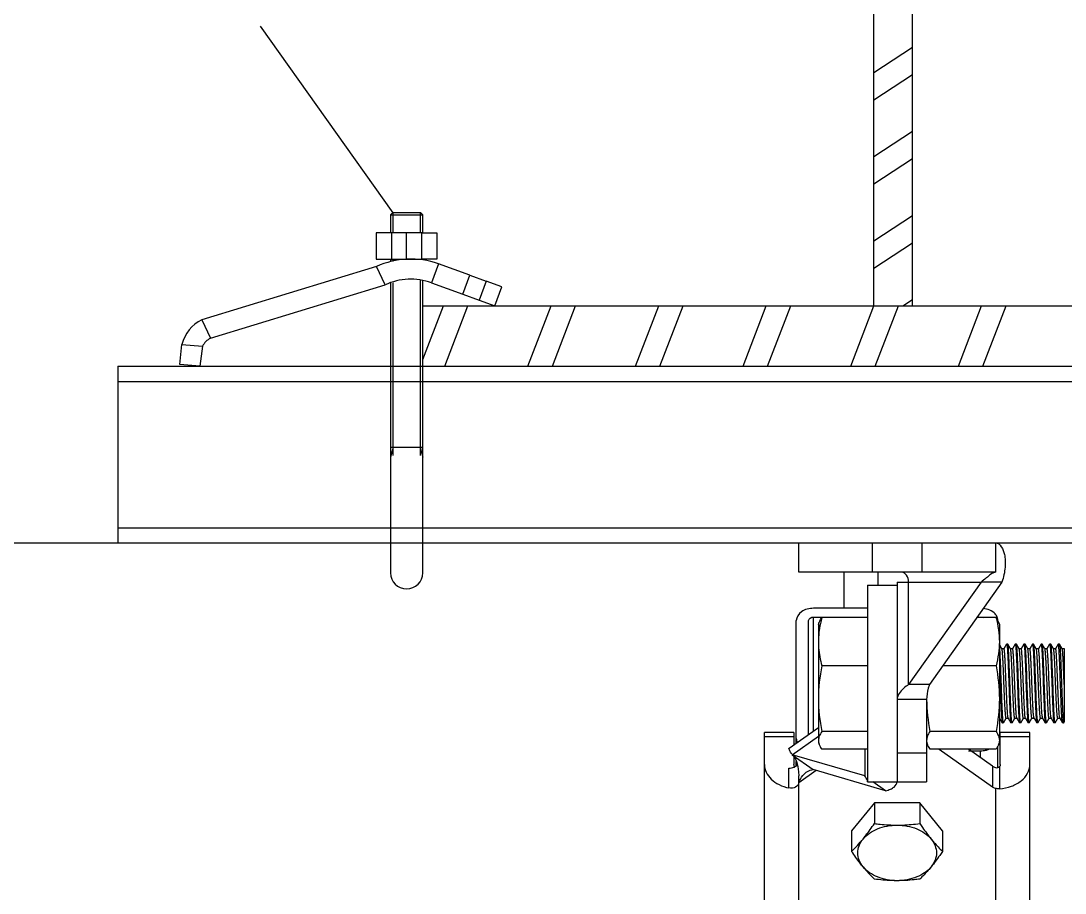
# Model space of a CAD drawing. Extents: x 1382187 to 1725648, y 860327 to 1571294.
# Drawn here: x 1529840 to 1532308, y 1215432 to 1217494 of the extents above; entities that cross this region are included whole.
import ezdxf

# ---------------------------------------------------------------- set-up
doc = ezdxf.new("R2010")
doc.units = 0
doc.header["$LTSCALE"] = 1000
doc.header["$MEASUREMENT"] = 0
doc.layers.add('bz', color=2, linetype='Continuous')
doc.layers.add('walraven', color=7, linetype='Continuous')
doc.styles.get("Standard").update_dxf_attribs({"font": 'gbenor.shx', "bigfont": 'gbcbig.shx'})
doc.dimstyles.get("Standard").update_dxf_attribs({"dimtxt": 0.18, "dimasz": 0.18, "dimexe": 0.18, "dimexo": 0.0625, "dimgap": 0.09, "dimtad": 0, "dimtih": 1, "dimtoh": 1, "dimdec": 4, "dimzin": 0, "dimdsep": 46, "dimtxsty": 'Standard', "dimcen": 0.09, "dimadec": 0, "dimazin": 0, "dimtfac": 1, "dimtdec": 4, "dimtofl": 0, "dimtmove": 0, "dimatfit": 3, "dimfxl": 0, "dimtolj": 1, "dimtzin": 0, "dimarcsym": 0})

msp = doc.modelspace()

# ---------------------------------------------------------------- linework, layer by layer
for p, q in [((1531856, 1216819.7), (1531856, 1219275.6)), ((1531947.2, 1216819.7), (1531947.2, 1219275.6)), ((1531856, 1217371.7), (1531947.2, 1217431.9)), ((1531856, 1217307.1), (1531947.2, 1217367.3)), ((1531856, 1217172.7), (1531947.2, 1217232.9)), ((1531856, 1217108.1), (1531947.2, 1217168.3)), ((1531856, 1216973.7), (1531947.2, 1217033.8)), ((1531856, 1216909.1), (1531947.2, 1216969.2)), ((1531924.2, 1216819.7), (1531947.2, 1216834.8)), ((1530790.1, 1216819.7), (1533013.2, 1216819.7)), ((1530790.1, 1216692.9), (1530838.8, 1216819.7)), ((1530841.9, 1216677.1), (1530896.7, 1216819.7)), ((1531038.3, 1216677.1), (1531093.1, 1216819.7)), ((1531096.2, 1216677.1), (1531151, 1216819.7)), ((1531292.6, 1216677.1), (1531347.4, 1216819.7)), ((1531350.5, 1216677.1), (1531405.3, 1216819.7)), ((1531546.9, 1216677.1), (1531601.7, 1216819.7)), ((1531604.8, 1216677.1), (1531659.6, 1216819.7)), ((1531801.2, 1216677.1), (1531856, 1216819.7)), ((1531859.1, 1216677.1), (1531913.9, 1216819.7)), ((1532055.5, 1216677.1), (1532110.3, 1216819.7)), ((1532113.4, 1216677.1), (1532168.2, 1216819.7))]:
    msp.add_line(p, q)
at = {"linetype": 'Continuous'}
for p, q in [((1530069.8, 1216677.1), (1533751.7, 1216677.1)), ((1530069.8, 1216641.5), (1533751.7, 1216641.5)), ((1530069.8, 1216295.4), (1533751.7, 1216295.4)), ((1530069.8, 1216259.7), (1533751.7, 1216259.7)), ((1531678.5, 1216190), (1531678.5, 1216259.7)), ((1531678.5, 1216259.7), (1532143.1, 1216259.7)), ((1531852.7, 1216190), (1531852.7, 1216259.7)), ((1531968.9, 1216259.7), (1531968.9, 1216190)), ((1532143.1, 1216259.7), (1532143.1, 1216190)), ((1532143.1, 1216190), (1531678.5, 1216190)), ((1531784.6, 1216190), (1531784.6, 1216104.9)), ((1531865.1, 1216190), (1531865.1, 1216159.6)), ((1531910.8, 1216166.8), (1531910.8, 1215695)), ((1531910.8, 1216166.8), (1532109.1, 1216166.8)), ((1532109.1, 1216166.8), (1531938, 1215924.8)), ((1531938, 1215924.8), (1531938, 1216166.8)), ((1532158.4, 1216166.8), (1531987.3, 1215924.8)), ((1532158.4, 1216166.8), (1532109.1, 1216166.8)), ((1531841.1, 1216159.6), (1531841.1, 1215695)), ((1531841.1, 1216159.6), (1531910.8, 1216159.6)), ((1531841.1, 1216104.9), (1531713.3, 1216104.9)), ((1531672.6, 1215786.3), (1531672.6, 1216076.1)), ((1531701.7, 1215806.8), (1531701.7, 1216076.1)), ((1531713.3, 1215815), (1531713.3, 1216084.3)), ((1531713.3, 1216084.3), (1531841.1, 1216084.3)), ((1531724.9, 1216066.7), (1531726.8, 1216071.8)), ((1531724.9, 1216066.7), (1531724.9, 1215787.9)), ((1531841.1, 1216082.8), (1531732.8, 1216082.8)), ((1532144.5, 1216082.8), (1532099, 1216082.8)), ((1532100.1, 1216084.3), (1532108.2, 1216084.3)), ((1532108.2, 1216082.8), (1532108.2, 1216084.3)), ((1532150.5, 1216071.8), (1532152.4, 1216066.7)), ((1532152.4, 1216066.7), (1532152.4, 1215787.9)), ((1532158.4, 1216009.2), (1532152.4, 1216019.6)), ((1532169.5, 1216020.1), (1532163.2, 1216009.2)), ((1532169.5, 1216020.1), (1532169.7, 1216020.2)), ((1532172.2, 1216020.2), (1532169.7, 1216020.2)), ((1532172.4, 1216020.1), (1532172.2, 1216020.2)), ((1532178.7, 1216009.2), (1532172.4, 1216020.1)), ((1532189.8, 1216020.1), (1532183.6, 1216009.2)), ((1532189.8, 1216020.1), (1532190, 1216020.2)), ((1532192.6, 1216020.2), (1532190, 1216020.2)), ((1532192.8, 1216020.1), (1532192.6, 1216020.2)), ((1532199, 1216009.2), (1532192.8, 1216020.1)), ((1532210.2, 1216020.1), (1532203.9, 1216009.2)), ((1532210.2, 1216020.1), (1532210.4, 1216020.2)), ((1532212.9, 1216020.2), (1532210.4, 1216020.2)), ((1532213.1, 1216020.1), (1532212.9, 1216020.2)), ((1532219.3, 1216009.2), (1532213.1, 1216020.1)), ((1532230.5, 1216020.1), (1532224.2, 1216009.2)), ((1532230.5, 1216020.1), (1532230.7, 1216020.2)), ((1532233.2, 1216020.2), (1532230.7, 1216020.2)), ((1532233.4, 1216020.1), (1532233.2, 1216020.2)), ((1532239.7, 1216009.2), (1532233.4, 1216020.1)), ((1532250.8, 1216020.1), (1532244.6, 1216009.2)), ((1532250.8, 1216020.1), (1532251, 1216020.2)), ((1532253.5, 1216020.2), (1532251, 1216020.2)), ((1532253.7, 1216020.1), (1532253.5, 1216020.2)), ((1532260, 1216009.2), (1532253.7, 1216020.1)), ((1532271.1, 1216020.1), (1532264.9, 1216009.2)), ((1532271.1, 1216020.1), (1532271.3, 1216020.2)), ((1532273.9, 1216020.2), (1532271.3, 1216020.2)), ((1532274.1, 1216020.1), (1532273.9, 1216020.2)), ((1532280.3, 1216009.2), (1532274.1, 1216020.1)), ((1532291.5, 1216020.1), (1532285.2, 1216009.2)), ((1532291.7, 1216020.2), (1532291.5, 1216020.1)), ((1532294.2, 1216020.2), (1532291.7, 1216020.2)), ((1532294.2, 1216020.2), (1532294.4, 1216020.1)), ((1532300.6, 1216009.2), (1532294.4, 1216020.1)), ((1532294.4, 1216020.1), (1532294.5, 1216019.9)), ((1532158.5, 1216009), (1532158.4, 1216009.2)), ((1532163.3, 1216009.2), (1532158.4, 1216009.2)), ((1532158.6, 1216008.6), (1532158.5, 1216009)), ((1532178.8, 1216009), (1532178.7, 1216009.2)), ((1532183.7, 1216009.2), (1532178.7, 1216009.2)), ((1532199.1, 1216009), (1532199, 1216009.2)), ((1532204, 1216009.2), (1532199, 1216009.2)), ((1532219.4, 1216009), (1532219.3, 1216009.2)), ((1532224.3, 1216009.2), (1532219.3, 1216009.2)), ((1532219.5, 1216008.8), (1532219.4, 1216009)), ((1532239.8, 1216009), (1532239.7, 1216009.2)), ((1532244.6, 1216009.2), (1532239.7, 1216009.2)), ((1532260.1, 1216009), (1532260, 1216009.2)), ((1532265, 1216009.2), (1532260, 1216009.2)), ((1532280.4, 1216009), (1532280.3, 1216009.2)), ((1532285.3, 1216009.2), (1532280.3, 1216009.2)), ((1532300.8, 1216009), (1532300.6, 1216009.2)), ((1532305.6, 1216009.2), (1532300.6, 1216009.2)), ((1532305.7, 1216009.6), (1532305.5, 1216009.3)), ((1532305.7, 1216009.2), (1532305.6, 1216009.2)), ((1532305.7, 1216009.5), (1532305.7, 1215836.6)), ((1531841.1, 1215969), (1531732.8, 1215969)), ((1532144.5, 1215969), (1532018.5, 1215969)), ((1531987.3, 1215924.8), (1531938, 1215924.8)), ((1531980.5, 1215889.2), (1531910.8, 1215889.2)), ((1531980.5, 1215889.2), (1531980.5, 1215695)), ((1532152.4, 1215845.4), (1532153, 1215845.4)), ((1532152.9, 1215845.6), (1532153, 1215845.4)), ((1532153, 1215845.4), (1532159.3, 1215834.5)), ((1532162.3, 1215834.5), (1532168.5, 1215845.4)), ((1532168.4, 1215845.4), (1532173.4, 1215845.4)), ((1532173.3, 1215845.6), (1532173.2, 1215845.8)), ((1532173.3, 1215845.6), (1532173.4, 1215845.4)), ((1532173.4, 1215845.4), (1532179.7, 1215834.5)), ((1532182.6, 1215834.5), (1532188.8, 1215845.4)), ((1532188.7, 1215845.4), (1532193.7, 1215845.4)), ((1532193.6, 1215845.6), (1532193.7, 1215845.4)), ((1532193.7, 1215845.4), (1532200, 1215834.5)), ((1532202.9, 1215834.5), (1532209.1, 1215845.4)), ((1532209.1, 1215845.4), (1532214, 1215845.4)), ((1532213.9, 1215845.6), (1532214, 1215845.4)), ((1532214, 1215845.4), (1532220.3, 1215834.5)), ((1532223.2, 1215834.5), (1532229.5, 1215845.4)), ((1532229.4, 1215845.4), (1532234.4, 1215845.4)), ((1532234.3, 1215845.6), (1532234.4, 1215845.4)), ((1532234.4, 1215845.4), (1532240.6, 1215834.5)), ((1532243.6, 1215834.5), (1532249.8, 1215845.4)), ((1532249.7, 1215845.4), (1532254.7, 1215845.4)), ((1532254.6, 1215845.6), (1532254.7, 1215845.4)), ((1532254.7, 1215845.4), (1532261, 1215834.5)), ((1532263.9, 1215834.5), (1532270.1, 1215845.4)), ((1532270, 1215845.4), (1532275, 1215845.4)), ((1532274.9, 1215845.6), (1532274.3, 1215848.1)), ((1532274.9, 1215845.6), (1532275, 1215845.4)), ((1532275, 1215845.4), (1532281.3, 1215834.5)), ((1532284.2, 1215834.5), (1532290.5, 1215845.4)), ((1532290.4, 1215845.4), (1532295.3, 1215845.4)), ((1532295.2, 1215845.6), (1532295.3, 1215845.4)), ((1532295.3, 1215845.4), (1532301.6, 1215834.5)), ((1531655.5, 1215774.1), (1531724.9, 1215823.3)), ((1532159.3, 1215834.5), (1532159.5, 1215834.4)), ((1532162.1, 1215834.4), (1532159.5, 1215834.4)), ((1532162.3, 1215834.5), (1532162.1, 1215834.4)), ((1532179.7, 1215834.5), (1532179.9, 1215834.4)), ((1532182.4, 1215834.4), (1532179.9, 1215834.4)), ((1532182.6, 1215834.5), (1532182.4, 1215834.4)), ((1532200, 1215834.5), (1532200.2, 1215834.4)), ((1532202.7, 1215834.4), (1532200.2, 1215834.4)), ((1532202.9, 1215834.5), (1532202.7, 1215834.4)), ((1532220.3, 1215834.5), (1532220.5, 1215834.4)), ((1532223, 1215834.4), (1532220.5, 1215834.4)), ((1532223.2, 1215834.5), (1532223, 1215834.4)), ((1532240.6, 1215834.5), (1532240.8, 1215834.4)), ((1532243.4, 1215834.4), (1532240.8, 1215834.4)), ((1532243.6, 1215834.5), (1532243.4, 1215834.4)), ((1532261, 1215834.5), (1532261.2, 1215834.4)), ((1532263.7, 1215834.4), (1532261.2, 1215834.4)), ((1532263.9, 1215834.5), (1532263.7, 1215834.4)), ((1532281.3, 1215834.5), (1532281.5, 1215834.4)), ((1532284, 1215834.4), (1532281.5, 1215834.4)), ((1532284.2, 1215834.5), (1532284, 1215834.4)), ((1532304.4, 1215834.4), (1532301.8, 1215834.4)), ((1532304.4, 1215834.4), (1532304.6, 1215834.5)), ((1532304.6, 1215834.5), (1532305.7, 1215836.6)), ((1531597.1, 1215242.4), (1531597.1, 1215811.2)), ((1531666.8, 1215811.2), (1531597.1, 1215811.2)), ((1531666.8, 1215801), (1531597.1, 1215801)), ((1531663.2, 1215758.7), (1531724.9, 1215802.4)), ((1531666.8, 1215811.2), (1531666.8, 1215782.2)), ((1531841.1, 1215813.5), (1531732.8, 1215813.5)), ((1532144.5, 1215813.5), (1531988.3, 1215813.5)), ((1532154.7, 1215735.3), (1532154.7, 1215811.2)), ((1532224.4, 1215811.2), (1532154.7, 1215811.2)), ((1532224.4, 1215801), (1532154.7, 1215801)), ((1532224.4, 1215242.4), (1532224.4, 1215811.2)), ((1531724.9, 1215787.9), (1531726.8, 1215782.8)), ((1531841.1, 1215771.8), (1531732.8, 1215771.8)), ((1531834.3, 1215771.8), (1531834.3, 1215708.6)), ((1531980.5, 1215787.9), (1531982.3, 1215782.8)), ((1532144.5, 1215771.8), (1531988.3, 1215771.8)), ((1532010, 1215771.8), (1532136.3, 1215682.6)), ((1532136.3, 1215731.9), (1532079.7, 1215771.8)), ((1532148.9, 1215728.5), (1532148.9, 1215779.1)), ((1532150.5, 1215782.8), (1532152.4, 1215787.9)), ((1531663.2, 1215758.7), (1531712.5, 1215723.9)), ((1531834.3, 1215708.6), (1531663.2, 1215758.7)), ((1531666.8, 1215756.1), (1531666.8, 1215735.3)), ((1531910.8, 1215763), (1531980.5, 1215763)), ((1532079.2, 1215768.1), (1532108.2, 1215768.1)), ((1532108.2, 1215751.7), (1532108.2, 1215768.1)), ((1531655.3, 1215680.1), (1531655.3, 1215727)), ((1531672.6, 1215732.7), (1531672.6, 1215742.9)), ((1531672.7, 1215742.8), (1531675.9, 1215731.2)), ((1531678.4, 1215693), (1531719.3, 1215721.9)), ((1531883.6, 1215673.7), (1531712.5, 1215723.9)), ((1532136.3, 1215731.9), (1532136.3, 1215682.6)), ((1532152.7, 1215730.7), (1532152.7, 1215678.2)), ((1531678.4, 1215184.9), (1531678.4, 1215708.7)), ((1531841.1, 1215695), (1531980.5, 1215695)), ((1531883.6, 1215673.7), (1531853.5, 1215695)), ((1532143.1, 1215679.2), (1532143.1, 1215184.9)), ((1531857.1, 1215644.9), (1531803.4, 1215579.2)), ((1531857.1, 1215644.9), (1531857.1, 1215596)), ((1531964.4, 1215644.9), (1531857.1, 1215644.9)), ((1531964.4, 1215644.9), (1531964.4, 1215596)), ((1532018.1, 1215579.2), (1531964.4, 1215644.9)), ((1531803.4, 1215579.2), (1531803.4, 1215530.3)), ((1532018.1, 1215579.2), (1532018.1, 1215530.3))]:
    msp.add_line(p, q, dxfattribs=at)
at = {"color": 7}
for p, q in [((1530069.8, 1216677.1), (1530069.8, 1216259.7)), ((1530790.1, 1216677.1), (1533013.2, 1216677.1))]:
    msp.add_line(p, q, dxfattribs=at)
at = {"linetype": 'Continuous'}
for points in [[(1531667.4, 1215755.7), (1531669.2, 1215752), (1531672.7, 1215742.8)], [(1531675.9, 1215731.2), (1531678, 1215718.2), (1531678.4, 1215708.7)]]:
    msp.add_lwpolyline(points, dxfattribs=at)
for centre, radius, start, end in [((1532126.7, 1216075.7), 22.2, 17.8947, 22.1691), ((1531750, 1215823.6), 108.4, 215.5714, 216.7651), ((1531657.2, 1215752.9), 25.6, 292.244, 297.8329), ((1531657.9, 1215751.6), 24, 297.8753, 299.7704), ((1531570.8, 1215771.3), 334.9, 313.9914, 320.7735), ((1532089.7, 1215705.6), 334.9, 219.2265, 226.0086)]:
    msp.add_arc(centre, radius, start, end, dxfattribs=at)
for points, knots in [([(1532143.1, 1216259.7), (1532154.6, 1216259.7), (1532164.4, 1216238.4), (1532166.5, 1216218), (1532166.2, 1216195.4), (1532162.3, 1216178.3), (1532158.4, 1216166.8)], [0, 0, 0, 0, 0.34128, 0.481725, 0.640517, 1, 1, 1, 1]), ([(1531938, 1216166.8), (1531938, 1216172.5), (1531935.8, 1216183.1), (1531926, 1216190), (1531921.6, 1216190)], [0, 0, 0, 0, 0.55976, 1, 1, 1, 1]), ([(1532143.1, 1216190), (1532140.1, 1216190), (1532132.9, 1216186.5), (1532127.5, 1216181.6), (1532124, 1216178.7)], [0, 0, 0, 0, 0.400704, 1, 1, 1, 1]), ([(1532124, 1216178.7), (1532122.9, 1216177.8), (1532118.1, 1216173.7), (1532113.1, 1216169.7), (1532109.1, 1216166.8)], [0, 0, 0, 0, 0.226541, 1, 1, 1, 1]), ([(1531713.3, 1216104.9), (1531703.3, 1216104.9), (1531684.7, 1216101.1), (1531672.6, 1216084), (1531672.6, 1216076.1)], [0, 0, 0, 0, 0.559767, 1, 1, 1, 1]), ([(1532147.3, 1216084.1), (1532146.2, 1216086.8), (1532138.7, 1216098.2), (1532124.6, 1216103.5), (1532114.3, 1216104.6)], [0, 0, 0, 0, 0.221061, 1, 1, 1, 1]), ([(1531732.8, 1216082.8), (1531731.6, 1216078.1), (1531727.2, 1216059.4), (1531724.9, 1216040.2), (1531724.9, 1216025.9)], [0, 0, 0, 0, 0.252048, 1, 1, 1, 1]), ([(1531726.7, 1216071.6), (1531727.1, 1216072.6), (1531728.7, 1216076.5), (1531730.9, 1216080.1), (1531732.8, 1216082.8)], [0, 0, 0, 0, 0.238306, 1, 1, 1, 1]), ([(1532150.6, 1216071.6), (1532150.2, 1216072.6), (1532148.6, 1216076.5), (1532146.4, 1216080.1), (1532144.5, 1216082.8)], [0, 0, 0, 0, 0.238306, 1, 1, 1, 1]), ([(1532144.5, 1216082.8), (1532146.9, 1216073.4), (1532150.9, 1216054.6), (1532152.4, 1216035.4), (1532152.4, 1216025.9)], [0, 0, 0, 0, 0.502209, 1, 1, 1, 1]), ([(1532148.9, 1216076.1), (1532148.9, 1216077.2), (1532148.7, 1216079.4), (1532148.2, 1216081.5), (1532147.9, 1216082.5)], [0, 0, 0, 0, 0.496614, 1, 1, 1, 1]), ([(1531724.9, 1216025.9), (1531724.9, 1216021.1), (1531725.6, 1216001.9), (1531729.2, 1215982.9), (1531732.8, 1215969)], [0, 0, 0, 0, 0.248826, 1, 1, 1, 1]), ([(1532152.4, 1216025.9), (1532152.4, 1216016.3), (1532150.9, 1215997.1), (1532146.9, 1215978.3), (1532144.5, 1215969)], [0, 0, 0, 0, 0.497791, 1, 1, 1, 1]), ([(1532159.5, 1215861.6), (1532158.8, 1215876.3), (1532158, 1215899.5), (1532156.9, 1215931.1), (1532156, 1215955.6), (1532155.1, 1215978), (1532154.3, 1215996.5), (1532153.6, 1216008.9), (1532152.9, 1216015.9), (1532152.6, 1216018.3), (1532152.4, 1216019.2)], [0, 0, 0, 0, 0.280313, 0.441626, 0.601058, 0.746568, 0.867171, 0.953784, 0.982215, 1, 1, 1, 1]), ([(1532169.7, 1216020.2), (1532169.8, 1216020.2), (1532170, 1216019.8), (1532170.2, 1216019.1), (1532170.5, 1216017.8), (1532170.8, 1216015.2), (1532171.2, 1216010.7), (1532171.7, 1216004), (1532172.1, 1215995.7), (1532172.6, 1215985.8), (1532173.1, 1215974.7), (1532173.7, 1215958.1), (1532174.5, 1215936.2), (1532175.4, 1215909.7), (1532176.3, 1215884.8), (1532177, 1215868.9), (1532177.3, 1215861.6)], [0, 0, 0, 0, 0.00218, 0.007156, 0.015174, 0.026244, 0.057342, 0.099842, 0.152844, 0.215209, 0.285592, 0.362474, 0.528996, 0.700446, 0.862075, 1, 1, 1, 1]), ([(1532179.9, 1215861.6), (1532179.5, 1215868.7), (1532178.9, 1215884.1), (1532178, 1215908.3), (1532177.1, 1215934.1), (1532176.2, 1215959.4), (1532175.4, 1215979.1), (1532174.8, 1215993), (1532174.3, 1216001.6), (1532173.9, 1216008.7), (1532173.5, 1216014.1), (1532173, 1216017.7), (1532172.7, 1216019.5), (1532172.4, 1216020.1)], [0, 0, 0, 0, 0.134252, 0.291372, 0.458537, 0.622096, 0.768683, 0.831794, 0.886343, 0.931217, 0.965509, 0.98855, 1, 1, 1, 1]), ([(1532190, 1216020.2), (1532190.1, 1216020.2), (1532190.4, 1216019.8), (1532190.5, 1216019.1), (1532190.8, 1216017.8), (1532191.1, 1216015.2), (1532191.5, 1216010.7), (1532192, 1216004), (1532192.4, 1215995.7), (1532192.9, 1215985.8), (1532193.4, 1215974.7), (1532194, 1215958.1), (1532194.8, 1215936.2), (1532195.7, 1215909.7), (1532196.6, 1215884.8), (1532197.3, 1215868.9), (1532197.6, 1215861.6)], [0, 0, 0, 0, 0.002174, 0.007143, 0.015154, 0.026218, 0.057307, 0.099799, 0.152794, 0.215155, 0.285537, 0.362422, 0.52895, 0.70041, 0.86206, 1, 1, 1, 1]), ([(1532200.2, 1215861.6), (1532199.8, 1215868.7), (1532199.2, 1215884.1), (1532198.3, 1215908.3), (1532197.4, 1215934.1), (1532196.5, 1215959.4), (1532195.7, 1215979.1), (1532195.1, 1215993), (1532194.7, 1216001.6), (1532194.2, 1216008.7), (1532193.8, 1216014.1), (1532193.3, 1216017.7), (1532193.1, 1216019.5), (1532192.8, 1216020.1)], [0, 0, 0, 0, 0.134248, 0.291362, 0.458527, 0.622086, 0.768676, 0.831791, 0.886342, 0.931217, 0.965509, 0.988549, 1, 1, 1, 1]), ([(1532210.4, 1216020.2), (1532210.5, 1216020.2), (1532210.7, 1216019.8), (1532210.9, 1216019.1), (1532211.1, 1216017.8), (1532211.4, 1216015.2), (1532211.9, 1216010.7), (1532212.3, 1216004), (1532212.8, 1215995.7), (1532213.2, 1215985.8), (1532213.7, 1215974.7), (1532214.4, 1215958.1), (1532215.1, 1215936.2), (1532216, 1215909.7), (1532217, 1215884.8), (1532217.6, 1215868.9), (1532218, 1215861.6)], [0, 0, 0, 0, 0.002175, 0.007145, 0.015158, 0.026223, 0.057313, 0.099807, 0.152805, 0.215171, 0.285555, 0.36244, 0.528965, 0.700426, 0.862068, 1, 1, 1, 1]), ([(1532220.5, 1215861.6), (1532220.2, 1215868.7), (1532219.5, 1215884.1), (1532218.6, 1215908.3), (1532217.7, 1215934.1), (1532216.8, 1215959.4), (1532216.1, 1215979.1), (1532215.4, 1215993), (1532215, 1216001.6), (1532214.5, 1216008.7), (1532214.1, 1216014.1), (1532213.6, 1216017.7), (1532213.4, 1216019.5), (1532213.1, 1216020.1)], [0, 0, 0, 0, 0.134249, 0.291369, 0.458531, 0.622086, 0.768675, 0.831789, 0.886339, 0.931214, 0.965507, 0.988549, 1, 1, 1, 1]), ([(1532230.7, 1216020.2), (1532230.8, 1216020.2), (1532231, 1216019.8), (1532231.2, 1216019.1), (1532231.4, 1216017.8), (1532231.8, 1216015.2), (1532232.2, 1216010.7), (1532232.6, 1216004), (1532233.1, 1215995.7), (1532233.6, 1215985.8), (1532234, 1215974.7), (1532234.7, 1215958.1), (1532235.5, 1215936.2), (1532236.4, 1215909.7), (1532237.3, 1215884.8), (1532237.9, 1215868.9), (1532238.3, 1215861.6)], [0, 0, 0, 0, 0.002179, 0.007154, 0.015171, 0.02624, 0.057337, 0.099835, 0.152836, 0.215199, 0.285581, 0.362463, 0.528986, 0.700438, 0.862072, 1, 1, 1, 1]), ([(1532240.8, 1215861.6), (1532240.5, 1215868.7), (1532239.8, 1215884.1), (1532239, 1215908.3), (1532238.1, 1215934.1), (1532237.2, 1215959.4), (1532236.4, 1215979.1), (1532235.8, 1215993), (1532235.3, 1216001.6), (1532234.9, 1216008.7), (1532234.4, 1216014.1), (1532234, 1216017.7), (1532233.7, 1216019.5), (1532233.4, 1216020.1)], [0, 0, 0, 0, 0.134251, 0.29137, 0.458536, 0.622096, 0.768683, 0.831794, 0.886344, 0.931218, 0.96551, 0.98855, 1, 1, 1, 1]), ([(1532251, 1216020.2), (1532251.1, 1216020.2), (1532251.3, 1216019.8), (1532251.5, 1216019.1), (1532251.8, 1216017.8), (1532252.1, 1216015.2), (1532252.5, 1216010.7), (1532253, 1216004), (1532253.4, 1215995.7), (1532253.9, 1215985.8), (1532254.4, 1215974.7), (1532255, 1215958.1), (1532255.8, 1215936.2), (1532256.7, 1215909.7), (1532257.6, 1215884.8), (1532258.3, 1215868.9), (1532258.6, 1215861.6)], [0, 0, 0, 0, 0.002173, 0.00714, 0.01515, 0.026213, 0.0573, 0.09979, 0.152784, 0.215145, 0.285528, 0.362414, 0.528942, 0.700406, 0.862059, 1, 1, 1, 1]), ([(1532261.2, 1215861.6), (1532260.8, 1215868.7), (1532260.2, 1215884.1), (1532259.3, 1215908.3), (1532258.4, 1215934.1), (1532257.5, 1215959.4), (1532256.7, 1215979.1), (1532256.1, 1215993), (1532255.6, 1216001.6), (1532255.2, 1216008.7), (1532254.8, 1216014.1), (1532254.3, 1216017.7), (1532254, 1216019.5), (1532253.7, 1216020.1)], [0, 0, 0, 0, 0.134247, 0.291362, 0.458526, 0.622082, 0.768672, 0.831787, 0.88634, 0.931215, 0.965508, 0.988549, 1, 1, 1, 1]), ([(1532271.3, 1216020.2), (1532271.5, 1216020.2), (1532271.7, 1216019.8), (1532271.9, 1216019.1), (1532272.1, 1216017.8), (1532272.4, 1216015.2), (1532272.8, 1216010.7), (1532273.3, 1216004), (1532273.8, 1215995.7), (1532274.2, 1215985.8), (1532274.7, 1215974.7), (1532275.3, 1215958.1), (1532276.1, 1215936.2), (1532277, 1215909.7), (1532277.9, 1215884.8), (1532278.6, 1215868.9), (1532279, 1215861.6)], [0, 0, 0, 0, 0.002177, 0.007149, 0.015163, 0.02623, 0.057323, 0.099818, 0.152818, 0.215183, 0.285568, 0.362452, 0.528976, 0.700434, 0.862071, 1, 1, 1, 1]), ([(1532281.5, 1215861.6), (1532281.1, 1215868.7), (1532280.5, 1215884.1), (1532279.6, 1215908.3), (1532278.7, 1215934.1), (1532277.8, 1215959.4), (1532277.1, 1215979.1), (1532276.4, 1215993), (1532276, 1216001.6), (1532275.5, 1216008.7), (1532275.1, 1216014.1), (1532274.6, 1216017.7), (1532274.4, 1216019.5), (1532274.1, 1216020.1)], [0, 0, 0, 0, 0.134252, 0.291372, 0.458534, 0.62209, 0.768678, 0.831791, 0.88634, 0.931215, 0.965508, 0.988549, 1, 1, 1, 1]), ([(1532301.6, 1215834.5), (1532301.5, 1215834.8), (1532301.3, 1215835.8), (1532301, 1215837.6), (1532300.7, 1215840.2), (1532300.2, 1215845.4), (1532299.7, 1215853.6), (1532299.1, 1215865.4), (1532298.5, 1215879.5), (1532297.9, 1215895.4), (1532297.3, 1215912.5), (1532296.6, 1215930.1), (1532296, 1215947.6), (1532295.4, 1215964.3), (1532294.8, 1215979.7), (1532294.2, 1215993.2), (1532293.7, 1216002.9), (1532293.2, 1216009.4), (1532292.9, 1216013.2), (1532292.6, 1216016.1), (1532292.3, 1216018.3), (1532292.1, 1216019.4), (1532291.8, 1216020.2), (1532291.7, 1216020.2)], [0, 0, 0, 0, 0.005461, 0.015369, 0.029712, 0.048378, 0.097984, 0.162392, 0.239234, 0.32568, 0.418537, 0.514379, 0.609666, 0.700878, 0.784648, 0.857887, 0.917894, 0.942228, 0.962473, 0.978452, 0.990029, 0.997146, 1, 1, 1, 1]), ([(1532294.5, 1216019.9), (1532294.6, 1216019.5), (1532294.8, 1216018.5), (1532295.3, 1216015.3), (1532295.8, 1216009.3), (1532296.4, 1216000), (1532297, 1215988), (1532297.6, 1215973.8), (1532298.2, 1215958), (1532298.8, 1215941), (1532299.4, 1215923.5), (1532300, 1215906.1), (1532300.6, 1215889.5), (1532301.2, 1215874.3), (1532301.8, 1215861), (1532302.4, 1215851.4), (1532302.8, 1215845), (1532303.1, 1215841.3), (1532303.4, 1215838.5), (1532303.7, 1215836.3), (1532303.9, 1215835.2), (1532304.2, 1215834.4), (1532304.4, 1215834.4)], [0, 0, 0, 0, 0.006475, 0.017345, 0.052019, 0.102898, 0.168161, 0.245445, 0.331943, 0.424513, 0.519786, 0.6143, 0.704615, 0.787448, 0.85979, 0.919015, 0.943021, 0.962988, 0.978745, 0.990161, 0.99718, 1, 1, 1, 1]), ([(1532168.4, 1215845.4), (1532168.2, 1215845.4), (1532168, 1215846.1), (1532167.7, 1215847), (1532167.4, 1215848.9), (1532167.2, 1215851.4), (1532166.8, 1215854.6), (1532166.4, 1215860.1), (1532165.9, 1215868.4), (1532165.3, 1215879.9), (1532164.7, 1215893.1), (1532164.1, 1215907.5), (1532163.5, 1215922.6), (1532162.9, 1215937.9), (1532162.3, 1215952.8), (1532161.7, 1215966.8), (1532161.1, 1215979.3), (1532160.5, 1215990.1), (1532160, 1215998.6), (1532159.3, 1216004.5), (1532159, 1216007.6), (1532158.6, 1216008.6)], [0, 0, 0, 0, 0.002911, 0.009851, 0.021077, 0.036552, 0.056152, 0.079719, 0.137881, 0.208992, 0.29053, 0.379595, 0.473019, 0.567477, 0.659607, 0.74613, 0.82397, 0.89036, 0.94295, 0.979899, 1, 1, 1, 1]), ([(1532173.2, 1215845.8), (1532172.8, 1215846.8), (1532172.4, 1215849.8), (1532171.8, 1215855.5), (1532171.3, 1215863.9), (1532170.7, 1215874.6), (1532170.1, 1215887.1), (1532169.5, 1215901.1), (1532168.9, 1215916), (1532168.2, 1215931.4), (1532167.6, 1215946.6), (1532167, 1215961.1), (1532166.4, 1215974.3), (1532165.8, 1215985.9), (1532165.3, 1215994.3), (1532164.9, 1215999.9), (1532164.6, 1216003.1), (1532164.3, 1216005.6), (1532164, 1216007.5), (1532163.8, 1216008.5), (1532163.5, 1216009.2), (1532163.3, 1216009.2)], [0, 0, 0, 0, 0.018814, 0.054691, 0.106467, 0.172314, 0.249877, 0.336373, 0.428694, 0.52352, 0.617441, 0.707082, 0.789219, 0.860904, 0.919566, 0.943342, 0.96312, 0.978736, 0.990065, 0.997067, 1, 1, 1, 1]), ([(1532188.7, 1215845.4), (1532188.6, 1215845.4), (1532188.3, 1215846.1), (1532188.1, 1215847.1), (1532187.7, 1215849), (1532187.5, 1215851.6), (1532187.2, 1215854.9), (1532186.7, 1215860.6), (1532186.2, 1215869.1), (1532185.6, 1215880.9), (1532185, 1215894.4), (1532184.4, 1215909.1), (1532183.8, 1215924.5), (1532183.2, 1215940), (1532182.5, 1215955), (1532181.9, 1215969), (1532181.3, 1215981.5), (1532180.7, 1215992), (1532180.1, 1216000), (1532179.6, 1216005.2), (1532179.2, 1216007.8), (1532179, 1216008.7), (1532178.8, 1216009)], [0, 0, 0, 0, 0.002979, 0.01011, 0.021658, 0.037569, 0.057721, 0.081935, 0.141647, 0.214533, 0.297928, 0.388772, 0.483731, 0.57932, 0.672029, 0.758454, 0.835426, 0.900125, 0.95019, 0.983823, 0.99411, 1, 1, 1, 1]), ([(1532193.6, 1215845.6), (1532193.4, 1215845.9), (1532193.2, 1215846.8), (1532192.7, 1215849.4), (1532192.3, 1215854.6), (1532191.7, 1215862.6), (1532191.1, 1215873.1), (1532190.5, 1215885.6), (1532189.8, 1215899.6), (1532189.2, 1215914.6), (1532188.6, 1215930.1), (1532188, 1215945.4), (1532187.4, 1215960.2), (1532186.8, 1215973.7), (1532186.2, 1215985.5), (1532185.7, 1215994), (1532185.2, 1215999.7), (1532184.9, 1216003), (1532184.6, 1216005.6), (1532184.3, 1216007.5), (1532184.1, 1216008.5), (1532183.8, 1216009.2), (1532183.7, 1216009.2)], [0, 0, 0, 0, 0.005873, 0.016149, 0.049758, 0.099805, 0.164491, 0.241456, 0.327881, 0.420594, 0.516191, 0.611162, 0.702019, 0.785427, 0.858327, 0.918049, 0.942268, 0.962424, 0.978339, 0.989888, 0.997021, 1, 1, 1, 1]), ([(1532209.1, 1215845.4), (1532208.9, 1215845.4), (1532208.6, 1215846.1), (1532208.4, 1215847.1), (1532208.1, 1215849), (1532207.8, 1215851.6), (1532207.5, 1215854.9), (1532207, 1215860.6), (1532206.5, 1215869.1), (1532205.9, 1215880.9), (1532205.3, 1215894.4), (1532204.7, 1215909.1), (1532204.1, 1215924.5), (1532203.5, 1215940), (1532202.9, 1215955), (1532202.3, 1215969), (1532201.7, 1215981.5), (1532201.1, 1215992), (1532200.5, 1216000), (1532200, 1216005.2), (1532199.5, 1216007.8), (1532199.3, 1216008.7), (1532199.1, 1216009)], [0, 0, 0, 0, 0.002978, 0.01011, 0.021657, 0.037569, 0.057721, 0.081935, 0.141646, 0.214533, 0.297927, 0.388772, 0.483732, 0.579321, 0.67203, 0.758455, 0.835427, 0.900125, 0.95019, 0.983823, 0.994113, 1, 1, 1, 1]), ([(1532213.9, 1215845.6), (1532213.8, 1215845.9), (1532213.5, 1215846.8), (1532213.1, 1215849.4), (1532212.6, 1215854.6), (1532212, 1215862.6), (1532211.4, 1215873.1), (1532210.8, 1215885.6), (1532210.2, 1215899.6), (1532209.6, 1215914.6), (1532209, 1215930.1), (1532208.3, 1215945.4), (1532207.7, 1215960.2), (1532207.1, 1215973.7), (1532206.5, 1215985.5), (1532206, 1215994), (1532205.6, 1215999.7), (1532205.3, 1216003), (1532205, 1216005.6), (1532204.7, 1216007.5), (1532204.4, 1216008.5), (1532204.1, 1216009.2), (1532204, 1216009.2)], [0, 0, 0, 0, 0.005876, 0.016149, 0.049759, 0.099805, 0.164492, 0.241457, 0.327882, 0.420595, 0.516191, 0.611162, 0.702019, 0.785427, 0.858326, 0.918049, 0.942268, 0.962424, 0.978338, 0.989888, 0.99702, 1, 1, 1, 1]), ([(1532229.4, 1215845.4), (1532229.2, 1215845.4), (1532229, 1215846.1), (1532228.7, 1215847.1), (1532228.4, 1215849), (1532228.1, 1215851.5), (1532227.8, 1215854.7), (1532227.4, 1215860.3), (1532226.9, 1215868.7), (1532226.3, 1215880.4), (1532225.7, 1215893.7), (1532225.1, 1215908.2), (1532224.5, 1215923.4), (1532223.9, 1215938.8), (1532223.3, 1215953.8), (1532222.6, 1215967.7), (1532222.1, 1215980.3), (1532221.4, 1215990.9), (1532220.9, 1215999.2), (1532220.3, 1216004.9), (1532219.9, 1216007.9), (1532219.5, 1216008.8)], [0, 0, 0, 0, 0.00294, 0.009963, 0.021326, 0.036989, 0.056826, 0.080671, 0.139499, 0.211374, 0.29371, 0.383542, 0.477628, 0.572576, 0.664959, 0.751445, 0.828916, 0.894583, 0.946089, 0.981611, 1, 1, 1, 1]), ([(1532234.1, 1215846), (1532233.7, 1215847.1), (1532233.4, 1215850.2), (1532232.7, 1215856.2), (1532232.2, 1215864.8), (1532231.6, 1215875.5), (1532231, 1215888.1), (1532230.4, 1215902.1), (1532229.8, 1215917), (1532229.2, 1215932.2), (1532228.6, 1215947.3), (1532228, 1215961.6), (1532227.4, 1215974.8), (1532226.8, 1215986.2), (1532226.3, 1215994.5), (1532225.9, 1216000), (1532225.6, 1216003.2), (1532225.3, 1216005.7), (1532225, 1216007.6), (1532224.7, 1216008.6), (1532224.5, 1216009.2), (1532224.3, 1216009.2)], [0, 0, 0, 0, 0.020522, 0.05782, 0.110674, 0.177241, 0.25517, 0.341702, 0.433769, 0.528107, 0.621369, 0.710247, 0.791589, 0.862513, 0.920514, 0.944012, 0.963555, 0.978984, 0.990176, 0.997096, 1, 1, 1, 1]), ([(1532249.7, 1215845.4), (1532249.6, 1215845.4), (1532249.3, 1215846.1), (1532249, 1215847.1), (1532248.7, 1215849), (1532248.4, 1215851.6), (1532248.1, 1215854.9), (1532247.7, 1215860.6), (1532247.2, 1215869.1), (1532246.6, 1215880.9), (1532246, 1215894.4), (1532245.4, 1215909.1), (1532244.7, 1215924.5), (1532244.1, 1215940), (1532243.5, 1215955), (1532242.9, 1215969), (1532242.3, 1215981.5), (1532241.7, 1215992), (1532241.1, 1216000), (1532240.6, 1216005.2), (1532240.2, 1216007.8), (1532239.9, 1216008.7), (1532239.8, 1216009)], [0, 0, 0, 0, 0.002979, 0.01011, 0.021658, 0.037569, 0.057721, 0.081935, 0.141647, 0.214533, 0.297928, 0.388772, 0.483732, 0.57932, 0.672029, 0.758455, 0.835426, 0.900125, 0.95019, 0.983823, 0.994111, 1, 1, 1, 1]), ([(1532254.6, 1215845.6), (1532254.4, 1215845.9), (1532254.2, 1215846.8), (1532253.7, 1215849.4), (1532253.2, 1215854.6), (1532252.6, 1215862.6), (1532252, 1215873.1), (1532251.4, 1215885.6), (1532250.8, 1215899.6), (1532250.2, 1215914.6), (1532249.6, 1215930.1), (1532249, 1215945.4), (1532248.4, 1215960.2), (1532247.8, 1215973.7), (1532247.2, 1215985.5), (1532246.7, 1215994), (1532246.2, 1215999.7), (1532245.9, 1216003), (1532245.6, 1216005.6), (1532245.3, 1216007.5), (1532245.1, 1216008.5), (1532244.8, 1216009.2), (1532244.6, 1216009.2)], [0, 0, 0, 0, 0.005874, 0.016149, 0.049759, 0.099805, 0.164491, 0.241457, 0.327881, 0.420594, 0.516191, 0.611162, 0.702019, 0.785427, 0.858327, 0.918049, 0.942268, 0.962424, 0.978338, 0.989888, 0.997021, 1, 1, 1, 1]), ([(1532269.2, 1215848.1), (1532268.6, 1215852.1), (1532267.9, 1215862.9), (1532266.8, 1215882.3), (1532265.8, 1215907.3), (1532264.7, 1215934.7), (1532263.8, 1215957.6), (1532263, 1215974.5), (1532262.4, 1215985.3), (1532261.9, 1215994.4), (1532261.3, 1216001.3), (1532260.9, 1216005.7), (1532260.5, 1216008), (1532260.2, 1216008.8), (1532260.1, 1216009)], [0, 0, 0, 0, 0.074943, 0.200842, 0.362373, 0.539776, 0.711331, 0.788253, 0.85604, 0.912609, 0.95623, 0.985597, 0.994677, 1, 1, 1, 1]), ([(1532274.3, 1215848.1), (1532273.7, 1215852.2), (1532272.9, 1215863.4), (1532271.8, 1215883.5), (1532270.8, 1215909.3), (1532269.8, 1215932.8), (1532269.1, 1215951.9), (1532268.5, 1215965.4), (1532267.9, 1215977.6), (1532267.4, 1215988.1), (1532266.8, 1215996.7), (1532266.3, 1216002.6), (1532265.9, 1216006), (1532265.6, 1216007.7), (1532265.4, 1216008.6), (1532265.1, 1216009.2), (1532265, 1216009.2)], [0, 0, 0, 0, 0.077318, 0.207666, 0.3744, 0.556123, 0.645307, 0.729501, 0.805982, 0.872279, 0.926255, 0.966184, 0.980475, 0.990844, 0.997262, 1, 1, 1, 1]), ([(1532290.4, 1215845.4), (1532290.2, 1215845.4), (1532289.9, 1215846.1), (1532289.7, 1215847.1), (1532289.4, 1215849), (1532289.1, 1215851.6), (1532288.8, 1215854.9), (1532288.4, 1215860.6), (1532287.8, 1215869.1), (1532287.2, 1215880.9), (1532286.6, 1215894.4), (1532286, 1215909.1), (1532285.4, 1215924.5), (1532284.8, 1215940), (1532284.2, 1215955), (1532283.6, 1215969), (1532283, 1215981.5), (1532282.4, 1215992), (1532281.8, 1216000), (1532281.3, 1216005.2), (1532280.8, 1216007.8), (1532280.6, 1216008.7), (1532280.4, 1216009)], [0, 0, 0, 0, 0.002979, 0.01011, 0.021658, 0.037569, 0.057721, 0.081935, 0.141647, 0.214533, 0.297928, 0.388772, 0.483731, 0.57932, 0.672029, 0.758454, 0.835426, 0.900125, 0.95019, 0.983823, 0.99411, 1, 1, 1, 1]), ([(1532295.2, 1215845.6), (1532295.1, 1215845.9), (1532294.9, 1215846.8), (1532294.4, 1215849.4), (1532293.9, 1215854.6), (1532293.3, 1215862.6), (1532292.7, 1215873.1), (1532292.1, 1215885.6), (1532291.5, 1215899.6), (1532290.9, 1215914.6), (1532290.3, 1215930.1), (1532289.7, 1215945.4), (1532289, 1215960.2), (1532288.4, 1215973.7), (1532287.8, 1215985.5), (1532287.3, 1215994), (1532286.9, 1215999.7), (1532286.6, 1216003), (1532286.3, 1216005.6), (1532286, 1216007.5), (1532285.7, 1216008.5), (1532285.5, 1216009.2), (1532285.3, 1216009.2)], [0, 0, 0, 0, 0.005876, 0.016149, 0.049759, 0.099805, 0.164492, 0.241457, 0.327882, 0.420595, 0.516192, 0.611162, 0.702019, 0.785427, 0.858326, 0.918049, 0.942268, 0.962424, 0.978338, 0.989888, 0.99702, 1, 1, 1, 1]), ([(1532305.7, 1215924.9), (1532305.3, 1215935.1), (1532304.7, 1215950.1), (1532303.9, 1215969.2), (1532303.3, 1215981.6), (1532302.7, 1215992), (1532302.1, 1216000.1), (1532301.6, 1216005.2), (1532301.1, 1216007.9), (1532300.9, 1216008.7), (1532300.8, 1216009)], [0, 0, 0, 0, 0.365048, 0.532447, 0.681469, 0.806694, 0.90358, 0.968671, 0.988591, 1, 1, 1, 1]), ([(1532152.4, 1215982.7), (1532152.8, 1215972.8), (1532154.3, 1215932.5), (1532155.5, 1215892.1), (1532157, 1215861.6)], [0, 0, 0, 0, 0.243471, 1, 1, 1, 1]), ([(1531938, 1215924.8), (1531934, 1215922.1), (1531922.1, 1215913.2), (1531910.8, 1215899.5), (1531910.8, 1215889.2)], [0, 0, 0, 0, 0.32007, 1, 1, 1, 1]), ([(1531987.3, 1215924.8), (1531986.2, 1215921.9), (1531982.4, 1215910.4), (1531980.5, 1215898.2), (1531980.5, 1215889.2)], [0, 0, 0, 0, 0.257441, 1, 1, 1, 1]), ([(1532152.9, 1215845.6), (1532152.9, 1215845.7), (1532152.6, 1215846.4), (1532152.5, 1215847.1), (1532152.4, 1215847.8)], [0, 0, 0, 0, 0.15445, 1, 1, 1, 1]), ([(1532157, 1215861.6), (1532157.2, 1215858), (1532157.5, 1215851.7), (1532158, 1215844.3), (1532158.4, 1215839.7), (1532158.7, 1215837.3), (1532159, 1215835.7), (1532159.2, 1215834.8), (1532159.3, 1215834.5)], [0, 0, 0, 0, 0.396699, 0.701381, 0.816026, 0.904317, 0.965635, 1, 1, 1, 1]), ([(1532162.1, 1215834.4), (1532161.9, 1215834.4), (1532161.6, 1215835.2), (1532161.4, 1215836.4), (1532161.1, 1215838.7), (1532160.8, 1215841.7), (1532160.4, 1215845.6), (1532160, 1215852.3), (1532159.7, 1215857.7), (1532159.5, 1215861.6)], [0, 0, 0, 0, 0.020032, 0.070193, 0.151802, 0.264388, 0.406949, 0.578205, 1, 1, 1, 1]), ([(1532177.3, 1215861.6), (1532177.5, 1215858), (1532177.8, 1215851.7), (1532178.3, 1215844.3), (1532178.7, 1215839.7), (1532179, 1215837.3), (1532179.3, 1215835.7), (1532179.5, 1215834.8), (1532179.7, 1215834.5)], [0, 0, 0, 0, 0.396703, 0.701378, 0.816024, 0.904313, 0.965634, 1, 1, 1, 1]), ([(1532182.4, 1215834.4), (1532182.2, 1215834.4), (1532182, 1215835.2), (1532181.7, 1215836.4), (1532181.4, 1215838.7), (1532181.1, 1215841.7), (1532180.8, 1215845.6), (1532180.3, 1215852.3), (1532180, 1215857.7), (1532179.9, 1215861.6)], [0, 0, 0, 0, 0.019992, 0.070121, 0.15171, 0.264292, 0.406859, 0.578131, 1, 1, 1, 1]), ([(1532197.6, 1215861.6), (1532197.8, 1215858), (1532198.2, 1215851.7), (1532198.7, 1215844.3), (1532199.1, 1215839.7), (1532199.4, 1215837.3), (1532199.6, 1215835.7), (1532199.8, 1215834.8), (1532200, 1215834.5)], [0, 0, 0, 0, 0.396697, 0.701376, 0.816023, 0.904315, 0.965634, 1, 1, 1, 1]), ([(1532202.7, 1215834.4), (1532202.5, 1215834.4), (1532202.3, 1215835.2), (1532202, 1215836.4), (1532201.7, 1215838.7), (1532201.4, 1215841.7), (1532201.1, 1215845.6), (1532200.7, 1215852.3), (1532200.4, 1215857.7), (1532200.2, 1215861.6)], [0, 0, 0, 0, 0.020046, 0.070224, 0.151839, 0.264427, 0.406984, 0.57823, 1, 1, 1, 1]), ([(1532218, 1215861.6), (1532218.2, 1215858), (1532218.5, 1215851.7), (1532219, 1215844.3), (1532219.4, 1215839.7), (1532219.7, 1215837.3), (1532220, 1215835.7), (1532220.2, 1215834.8), (1532220.3, 1215834.5)], [0, 0, 0, 0, 0.3967, 0.70138, 0.816026, 0.904316, 0.965635, 1, 1, 1, 1]), ([(1532223, 1215834.4), (1532222.9, 1215834.4), (1532222.6, 1215835.2), (1532222.4, 1215836.4), (1532222, 1215838.7), (1532221.7, 1215841.7), (1532221.4, 1215845.6), (1532221, 1215852.3), (1532220.7, 1215857.7), (1532220.5, 1215861.6)], [0, 0, 0, 0, 0.020019, 0.070169, 0.151771, 0.264355, 0.406918, 0.57818, 1, 1, 1, 1]), ([(1532238.3, 1215861.6), (1532238.5, 1215858), (1532238.8, 1215851.7), (1532239.3, 1215844.3), (1532239.7, 1215839.7), (1532240, 1215837.3), (1532240.3, 1215835.7), (1532240.5, 1215834.8), (1532240.6, 1215834.5)], [0, 0, 0, 0, 0.396702, 0.701375, 0.816022, 0.904313, 0.965635, 1, 1, 1, 1]), ([(1532243.4, 1215834.4), (1532243.2, 1215834.4), (1532242.9, 1215835.2), (1532242.7, 1215836.4), (1532242.4, 1215838.7), (1532242.1, 1215841.7), (1532241.8, 1215845.6), (1532241.3, 1215852.3), (1532241, 1215857.7), (1532240.8, 1215861.6)], [0, 0, 0, 0, 0.020003, 0.070142, 0.151736, 0.26432, 0.406884, 0.578149, 1, 1, 1, 1]), ([(1532258.6, 1215861.6), (1532258.8, 1215858), (1532259.1, 1215851.7), (1532259.6, 1215844.3), (1532260.1, 1215839.7), (1532260.3, 1215837.3), (1532260.6, 1215835.7), (1532260.8, 1215834.8), (1532261, 1215834.5)], [0, 0, 0, 0, 0.396699, 0.701381, 0.816026, 0.904317, 0.965635, 1, 1, 1, 1]), ([(1532262.9, 1215837.4), (1532262.5, 1215840.5), (1532261.9, 1215848.6), (1532261.4, 1215856.6), (1532261.2, 1215861.6)], [0, 0, 0, 0, 0.384851, 1, 1, 1, 1]), ([(1532270, 1215845.4), (1532269.8, 1215845.4), (1532269.5, 1215846.7), (1532269.3, 1215847.4), (1532269.2, 1215848.1)], [0, 0, 0, 0, 0.278506, 1, 1, 1, 1]), ([(1532279, 1215861.6), (1532279.2, 1215856.6), (1532279.7, 1215848.6), (1532280.2, 1215840.5), (1532280.7, 1215837.4)], [0, 0, 0, 0, 0.615149, 1, 1, 1, 1]), ([(1532284, 1215834.4), (1532283.9, 1215834.4), (1532283.6, 1215835.2), (1532283.3, 1215836.4), (1532283, 1215838.7), (1532282.7, 1215841.7), (1532282.4, 1215845.6), (1532282, 1215852.3), (1532281.7, 1215857.7), (1532281.5, 1215861.6)], [0, 0, 0, 0, 0.020006, 0.070146, 0.151741, 0.264322, 0.406888, 0.578156, 1, 1, 1, 1]), ([(1532263.7, 1215834.4), (1532263.6, 1215834.4), (1532263.4, 1215834.7), (1532263.1, 1215835.6), (1532263, 1215836.7), (1532262.9, 1215837.4)], [0, 0, 0, 0, 0.088107, 0.278317, 1, 1, 1, 1]), ([(1532280.7, 1215837.4), (1532280.8, 1215836.8), (1532280.9, 1215835.8), (1532281.1, 1215834.8), (1532281.3, 1215834.5)], [0, 0, 0, 0, 0.645687, 1, 1, 1, 1]), ([(1532301.8, 1215834.4), (1532301.8, 1215834.4), (1532301.7, 1215834.4), (1532301.7, 1215834.5), (1532301.6, 1215834.5)], [0, 0, 0, 0, 0.399347, 1, 1, 1, 1]), ([(1531732.8, 1215813.5), (1531730.5, 1215810.3), (1531726.6, 1215803.8), (1531724.9, 1215796.2), (1531724.9, 1215792.7)], [0, 0, 0, 0, 0.526507, 1, 1, 1, 1]), ([(1531988.3, 1215813.5), (1531986, 1215810.3), (1531982.2, 1215803.8), (1531980.5, 1215796.2), (1531980.5, 1215792.7)], [0, 0, 0, 0, 0.526507, 1, 1, 1, 1]), ([(1532144.5, 1215813.5), (1532146.8, 1215810.3), (1532150.7, 1215803.8), (1532152.4, 1215796.2), (1532152.4, 1215792.7)], [0, 0, 0, 0, 0.526507, 1, 1, 1, 1]), ([(1531661.8, 1215760.5), (1531659.7, 1215763.5), (1531657.1, 1215767.7), (1531655.2, 1215772.1), (1531655.1, 1215773.9), (1531655.5, 1215774.1)], [0, 0, 0, 0, 0.718432, 0.910505, 1, 1, 1, 1]), ([(1531724.9, 1215792.7), (1531724.9, 1215790.2), (1531725.4, 1215786.9), (1531726.4, 1215783.8), (1531726.7, 1215783)], [0, 0, 0, 0, 0.743021, 1, 1, 1, 1]), ([(1531726.7, 1215783), (1531727.1, 1215782), (1531728.7, 1215778.1), (1531730.9, 1215774.5), (1531732.8, 1215771.8)], [0, 0, 0, 0, 0.238306, 1, 1, 1, 1]), ([(1531980.5, 1215792.7), (1531980.5, 1215791.9), (1531980.6, 1215788.6), (1531981.4, 1215785.3), (1531982.3, 1215783)], [0, 0, 0, 0, 0.24568, 1, 1, 1, 1]), ([(1531982.3, 1215783), (1531982.6, 1215782), (1531984.2, 1215778.1), (1531986.5, 1215774.5), (1531988.3, 1215771.8)], [0, 0, 0, 0, 0.238306, 1, 1, 1, 1]), ([(1532150.6, 1215783), (1532150.2, 1215782), (1532148.6, 1215778.1), (1532146.4, 1215774.5), (1532144.5, 1215771.8)], [0, 0, 0, 0, 0.238306, 1, 1, 1, 1]), ([(1532152.4, 1215792.7), (1532152.4, 1215791.9), (1532152.2, 1215788.6), (1532151.4, 1215785.3), (1532150.6, 1215783)], [0, 0, 0, 0, 0.24568, 1, 1, 1, 1]), ([(1531597.1, 1215735.3), (1531597.1, 1215729.1), (1531600.3, 1215716), (1531613.1, 1215699.5), (1531632.1, 1215686.9), (1531647.2, 1215681.8), (1531655.3, 1215680.1)], [0, 0, 0, 0, 0.215862, 0.450689, 0.713102, 1, 1, 1, 1]), ([(1531695.7, 1215717.2), (1531696.9, 1215718.1), (1531702, 1215721.2), (1531707.9, 1215723), (1531712.5, 1215723.9)], [0, 0, 0, 0, 0.236507, 1, 1, 1, 1]), ([(1532152.7, 1215678.2), (1532162.2, 1215679), (1532180.5, 1215682.8), (1532203.9, 1215695.3), (1532220.2, 1215713.2), (1532224.4, 1215728.2), (1532224.4, 1215735.3)], [0, 0, 0, 0, 0.28821, 0.553531, 0.788229, 1, 1, 1, 1]), ([(1531678.4, 1215693), (1531679.6, 1215695.6), (1531683.9, 1215704.5), (1531689.9, 1215713.1), (1531695.7, 1215717.2)], [0, 0, 0, 0, 0.286839, 1, 1, 1, 1]), ([(1531841.1, 1215695), (1531841.1, 1215696), (1531840.2, 1215701.2), (1531836.8, 1215705.4), (1531834.3, 1215708.6)], [0, 0, 0, 0, 0.20333, 1, 1, 1, 1]), ([(1531678.4, 1215693), (1531678, 1215688.7), (1531671, 1215679.8), (1531660.4, 1215679.1), (1531655.3, 1215680.1)], [0, 0, 0, 0, 0.450677, 1, 1, 1, 1]), ([(1531883.6, 1215673.7), (1531887.5, 1215674.6), (1531894.6, 1215676.8), (1531905.3, 1215682.5), (1531910.8, 1215690.2), (1531910.8, 1215695)], [0, 0, 0, 0, 0.332264, 0.60543, 1, 1, 1, 1]), ([(1531830.3, 1215559.5), (1531832.6, 1215562.3), (1531841.9, 1215574.1), (1531850.7, 1215586.5), (1531857.1, 1215596)], [0, 0, 0, 0, 0.239452, 1, 1, 1, 1]), ([(1531830.3, 1215559.5), (1531839.1, 1215570.2), (1531865.1, 1215587.2), (1531895, 1215592.3), (1531910.8, 1215592.3)], [0, 0, 0, 0, 0.468341, 1, 1, 1, 1]), ([(1531857.1, 1215596), (1531861.5, 1215595.5), (1531879.3, 1215593.4), (1531897.3, 1215592.3), (1531910.8, 1215592.3)], [0, 0, 0, 0, 0.249182, 1, 1, 1, 1]), ([(1531910.8, 1215592.3), (1531915.2, 1215592.3), (1531933.2, 1215592.7), (1531951.1, 1215594.3), (1531964.4, 1215596)], [0, 0, 0, 0, 0.250767, 1, 1, 1, 1]), ([(1531910.8, 1215592.3), (1531926.5, 1215592.3), (1531956.4, 1215587.2), (1531982.4, 1215570.2), (1531991.2, 1215559.5)], [0, 0, 0, 0, 0.531659, 1, 1, 1, 1]), ([(1531964.4, 1215596), (1531966.6, 1215592.8), (1531975.1, 1215580.3), (1531984.1, 1215568.2), (1531991.2, 1215559.5)], [0, 0, 0, 0, 0.259411, 1, 1, 1, 1]), ([(1531830.3, 1215493.8), (1531826.4, 1215498.5), (1531820.1, 1215508.9), (1531816.7, 1215526.6), (1531820.1, 1215544.4), (1531826.4, 1215554.7), (1531830.3, 1215559.5)], [0, 0, 0, 0, 0.257487, 0.5, 0.742513, 1, 1, 1, 1]), ([(1531991.2, 1215559.5), (1531993.4, 1215556.8), (1532001.9, 1215546.7), (1532011.1, 1215537.1), (1532018.1, 1215530.3)], [0, 0, 0, 0, 0.264209, 1, 1, 1, 1]), ([(1531991.2, 1215559.5), (1531995.1, 1215554.7), (1532001.4, 1215544.4), (1532004.8, 1215526.6), (1532001.4, 1215508.9), (1531995.1, 1215498.5), (1531991.2, 1215493.8)], [0, 0, 0, 0, 0.257487, 0.5, 0.742513, 1, 1, 1, 1]), ([(1531830.3, 1215493.8), (1531828, 1215496.6), (1531818.6, 1215508.4), (1531809.9, 1215520.8), (1531803.4, 1215530.3)], [0, 0, 0, 0, 0.239452, 1, 1, 1, 1]), ([(1532018.1, 1215530.3), (1532015.9, 1215527.1), (1532007.3, 1215514.6), (1531998.3, 1215502.4), (1531991.2, 1215493.8)], [0, 0, 0, 0, 0.259411, 1, 1, 1, 1]), ([(1531910.8, 1215460.9), (1531895, 1215460.9), (1531865.1, 1215466.1), (1531839.1, 1215483), (1531830.3, 1215493.8)], [0, 0, 0, 0, 0.531659, 1, 1, 1, 1]), ([(1531991.2, 1215493.8), (1531982.4, 1215483), (1531956.4, 1215466.1), (1531926.5, 1215460.9), (1531910.8, 1215460.9)], [0, 0, 0, 0, 0.468341, 1, 1, 1, 1]), ([(1531991.2, 1215493.8), (1531989, 1215491.1), (1531980.5, 1215481), (1531971.4, 1215471.4), (1531964.4, 1215464.6)], [0, 0, 0, 0, 0.264209, 1, 1, 1, 1]), ([(1531910.8, 1215460.9), (1531906.3, 1215460.9), (1531888.3, 1215461.3), (1531870.4, 1215462.9), (1531857.1, 1215464.6)], [0, 0, 0, 0, 0.250767, 1, 1, 1, 1]), ([(1531964.4, 1215464.6), (1531960, 1215464.1), (1531942.2, 1215462), (1531924.2, 1215460.9), (1531910.8, 1215460.9)], [0, 0, 0, 0, 0.249182, 1, 1, 1, 1])]:
    msp.add_open_spline(points, degree=3, knots=knots, dxfattribs=at)
for points in [[(1531701.7, 1216076.1), (1531701.7, 1216080.9), (1531708.5, 1216084.3), (1531713.3, 1216084.3)], [(1532108.2, 1216084.3), (1532110.6, 1216084.3), (1532113, 1216083.9), (1532115.1, 1216082.8)], [(1531732.8, 1215969), (1531727.9, 1215943.4), (1531724.9, 1215917.3), (1531724.9, 1215891.2)], [(1532144.5, 1215969), (1532149.4, 1215943.4), (1532152.4, 1215917.3), (1532152.4, 1215891.2)], [(1531724.9, 1215891.2), (1531724.9, 1215865.2), (1531727.9, 1215839.1), (1531732.8, 1215813.5)], [(1531980.5, 1215889.2), (1531980.6, 1215863.8), (1531983.6, 1215838.4), (1531988.3, 1215813.5)], [(1532152.4, 1215891.2), (1532152.4, 1215865.2), (1532149.4, 1215839.1), (1532144.5, 1215813.5)], [(1532234.3, 1215845.6), (1532234.2, 1215845.7), (1532234.1, 1215845.9), (1532234.1, 1215846)], [(1531672.6, 1215796.9), (1531672.6, 1215793.8), (1531673.4, 1215790.6), (1531674.7, 1215787.8)], [(1532119.9, 1215769.3), (1532122.6, 1215769.9), (1532125.3, 1215770.7), (1532127.9, 1215771.7)], [(1532108.2, 1215768.1), (1532112.1, 1215768.1), (1532116.1, 1215768.5), (1532119.9, 1215769.3)], [(1531655.3, 1215727), (1531659.2, 1215727), (1531663.3, 1215727.8), (1531666.9, 1215729.3)], [(1531669.1, 1215730.4), (1531667.8, 1215731.6), (1531666.8, 1215733.5), (1531666.8, 1215735.3)], [(1531669.9, 1215730.7), (1531670.9, 1215731.3), (1531671.8, 1215731.9), (1531672.7, 1215732.6)], [(1531672.7, 1215732.6), (1531673.6, 1215733.3), (1531674.3, 1215734.1), (1531675.1, 1215734.9)], [(1532136.3, 1215731.9), (1532138.3, 1215730.4), (1532140.7, 1215729.3), (1532143.1, 1215728.5)], [(1532143.1, 1215728.5), (1532144.9, 1215727.9), (1532147.1, 1215727.8), (1532148.9, 1215728.4)], [(1532148.9, 1215728.4), (1532150.3, 1215728.8), (1532151.7, 1215729.6), (1532152.7, 1215730.7)], [(1532154.7, 1215735.3), (1532154.7, 1215733.6), (1532153.9, 1215731.9), (1532152.7, 1215730.7)], [(1532143.1, 1215679.2), (1532140.7, 1215680), (1532138.3, 1215681.1), (1532136.3, 1215682.6)], [(1532152.7, 1215678.2), (1532149.5, 1215677.9), (1532146.1, 1215678.3), (1532143.1, 1215679.2)]]:
    msp.add_open_spline(points, degree=3, dxfattribs=at)
at = {"layer": 'bz'}
msp.add_line((1529284.2, 1216259.7), (1540402.4, 1216259.7), dxfattribs=at)
at = {"layer": 'walraven', "color": 7, "linetype": 'Continuous'}
for p, q in [((1530718.4, 1217040.1), (1530713.6, 1217035.3)), ((1530713.6, 1217035.3), (1530713.6, 1216992.8)), ((1530785.3, 1217040.1), (1530718.4, 1217040.1)), ((1530790.1, 1217035.3), (1530785.3, 1217040.1)), ((1530790.1, 1216992.8), (1530790.1, 1217035.3)), ((1530715.9, 1216992.9), (1530680.1, 1216992.9)), ((1530680.1, 1216992.9), (1530680.1, 1216930.7)), ((1530715.9, 1216992.9), (1530715.9, 1216930.7)), ((1530787.7, 1216992.9), (1530715.9, 1216992.9)), ((1530787.7, 1216930.7), (1530787.7, 1216992.9)), ((1530787.7, 1216992.9), (1530823.6, 1216992.9)), ((1530823.6, 1216992.9), (1530823.6, 1216930.7)), ((1530680.1, 1216930.7), (1530715.9, 1216930.7)), ((1530713.6, 1216930.7), (1530713.6, 1216924.6)), ((1530715.9, 1216930.7), (1530787.7, 1216930.7)), ((1530720.2, 1216924.6), (1530720.2, 1216930.7)), ((1530783.5, 1216928.6), (1530783.5, 1216930.7)), ((1530823.6, 1216930.7), (1530787.7, 1216930.7)), ((1530790.1, 1216930.7), (1530790.1, 1216928.6)), ((1530680.7, 1216912.8), (1530268.2, 1216786.7)), ((1530901.1, 1216892.2), (1530826.9, 1216919.2)), ((1530901.1, 1216892.2), (1530940, 1216878)), ((1530288.4, 1216743.4), (1530700.9, 1216869.5)), ((1530713.6, 1216874.7), (1530713.6, 1216237.1)), ((1530720.2, 1216466.5), (1530720.2, 1216874.7)), ((1530783.5, 1216880), (1530783.5, 1216466.5)), ((1530790.1, 1216237.1), (1530790.1, 1216880)), ((1530810.6, 1216874.3), (1530884.7, 1216847.3)), ((1530976.9, 1216864.6), (1530940, 1216878)), ((1530960.6, 1216819.7), (1530976.9, 1216864.6)), ((1530884.7, 1216847.3), (1530923.6, 1216833.1)), ((1530923.6, 1216833.1), (1530960.6, 1216819.7)), ((1530215.8, 1216681.3), (1530220.9, 1216728.8)), ((1530269.8, 1216724.6), (1530263.4, 1216677.1)), ((1530263.4, 1216677.1), (1530215.8, 1216681.3)), ((1530790.1, 1216485.3), (1530713.6, 1216485.3)), ((1530720.2, 1216485.3), (1530713.6, 1216462.5)), ((1530783.5, 1216485.3), (1530790.1, 1216462.5)), ((1530713.6, 1216255.9), (1530713.6, 1216189)), ((1530790.1, 1216189), (1530790.1, 1216255.9))]:
    msp.add_line(p, q, dxfattribs=at)
at = {"layer": 'walraven', "color": 1, "linetype": 'Continuous'}
for p, q in [((1530713.6, 1217035.3), (1530751.8, 1217035.3)), ((1530720.2, 1216992.8), (1530720.2, 1217040.1)), ((1530751.8, 1217035.3), (1530790.1, 1217035.3)), ((1530783.5, 1217040.1), (1530783.5, 1216992.8)), ((1530700.9, 1216869.5), (1530680.7, 1216912.8)), ((1530826.9, 1216919.2), (1530810.6, 1216874.3)), ((1530884.7, 1216847.3), (1530901.1, 1216892.2)), ((1530940, 1216878), (1530923.6, 1216833.1)), ((1530268.2, 1216786.7), (1530288.4, 1216743.4)), ((1530220.9, 1216728.8), (1530269.8, 1216724.6))]:
    msp.add_line(p, q, dxfattribs=at)
at = {"layer": 'walraven', "color": 3, "linetype": 'Continuous'}
msp.add_line((1530751.8, 1216930.7), (1530751.8, 1216992.9), dxfattribs=at)
at = {"layer": 'walraven', "color": 7, "linetype": 'Continuous'}
for centre, radius, start, end in [((1530761.5, 1216739.5), 191.2, 70, 115), ((1530761.5, 1216739.5), 143.4, 70, 115), ((1530304.6, 1216708.7), 86, 115, 166.4696), ((1530304.6, 1216708.7), 86, 115, 166.4696), ((1530304.6, 1216708.7), 38.2, 115, 155.5035), ((1530751.8, 1216189), 38.2, 180, 0)]:
    msp.add_arc(centre, radius, start, end, dxfattribs=at)

# ---------------------------------------------------------------- leaders
at = {"color": 7}
msp.add_leader([(1530720.2, 1217040.1), (1530406.2, 1217481.3)], dimstyle='Standard', override={"dimgap": 100, "dimtad": 0}, dxfattribs=at)

doc.saveas('drawing.dxf')
